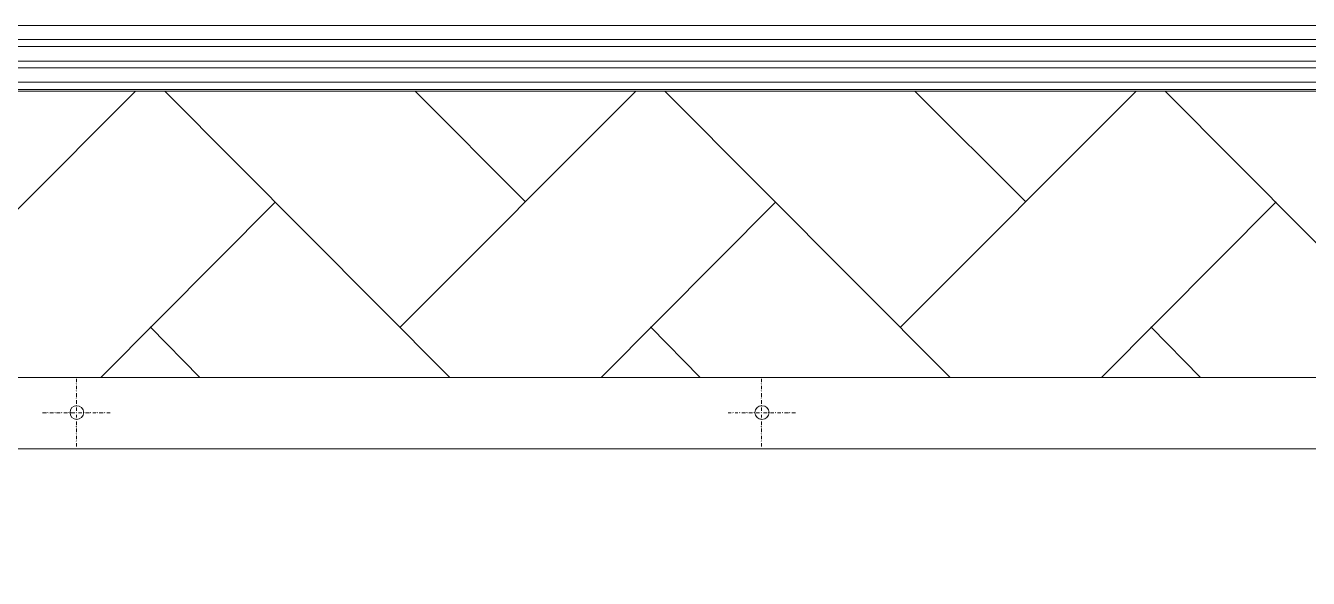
# Model space of a CAD drawing. Header units: millimetres. Extents: x 2928 to 3112, y 1220 to 1280.
# Drawn here: x 2942.613 to 2947.142, y 1262.581 to 1264.532 of the extents above; entities that cross this region are included whole.
import ezdxf

# ---------------------------------------------------------------- set-up
doc = ezdxf.new("R2010")
doc.units = ezdxf.units.MM

msp = doc.modelspace()

# ---------------------------------------------------------------- linework, layer by layer
at = {"color": 9, "linetype": 'Continuous', "lineweight": 13, "true_color": 0xbababa}
for points in [[(2939.49296, 1264.53229), (2954.77318, 1264.53229), (2954.77318, 1264.53229)], [(2939.49296, 1264.48395), (2954.77318, 1264.48395), (2954.77318, 1264.48395)], [(2939.49296, 1264.45895), (2954.77318, 1264.45895), (2954.77318, 1264.45895)], [(2939.49296, 1264.40729), (2954.77318, 1264.40729), (2954.77318, 1264.40729)], [(2939.49296, 1264.38395), (2954.77318, 1264.38395), (2954.77318, 1264.38395)], [(2939.49296, 1264.33228), (2954.77318, 1264.33228), (2954.77318, 1264.33228)], [(2939.49296, 1264.30728), (2954.77318, 1264.30728), (2954.77318, 1264.30728)], [(2942.16966, 1263.46894), (2943.00134, 1264.30062), (2943.00134, 1264.30062)], [(2944.11136, 1263.2906), (2943.10468, 1264.30062), (2943.10468, 1264.30062)], [(2943.93635, 1263.46894), (2944.76803, 1264.30062), (2944.76803, 1264.30062)], [(2944.37803, 1263.91061), (2943.98802, 1264.30062), (2943.98802, 1264.30062)], [(2945.87805, 1263.2906), (2944.8697, 1264.30062), (2944.8697, 1264.30062)], [(2945.70305, 1263.46894), (2946.53473, 1264.30062), (2946.53473, 1264.30062)], [(2946.14472, 1263.91061), (2945.75305, 1264.30062), (2945.75305, 1264.30062)], [(2947.64307, 1263.2906), (2946.63639, 1264.30062), (2946.63639, 1264.30062)], [(2942.87801, 1263.2906), (2943.49468, 1263.91061), (2943.49468, 1263.91061)], [(2944.6447, 1263.2906), (2945.26137, 1263.91061), (2945.26137, 1263.91061)], [(2946.41139, 1263.2906), (2947.02807, 1263.91061), (2947.02807, 1263.91061)], [(2943.22801, 1263.2906), (2943.05301, 1263.46894), (2943.05301, 1263.46894)], [(2944.9947, 1263.2906), (2944.8197, 1263.46894), (2944.8197, 1263.46894)], [(2946.7614, 1263.2906), (2946.58639, 1263.46894), (2946.58639, 1263.46894)]]:
    msp.add_lwpolyline(points, dxfattribs=at)
at = {"color": 7, "linetype": 'Continuous', "lineweight": 5, "true_color": 0x000007}
msp.add_lwpolyline([(2954.77318, 1264.30062), (2939.49296, 1264.30062), (2939.49296, 1264.30062)], dxfattribs=at)
at = {"color": 252, "linetype": 'Continuous', "lineweight": 13, "true_color": 0x989898}
msp.add_lwpolyline([(2982.2769, 1240.06027), (2940.24797, 1240.06027), (2940.24797, 1263.2906), (2982.2769, 1263.2906)], close=True, dxfattribs=at)
at = {"color": 7, "linetype": 'Continuous', "lineweight": 20, "true_color": 0x000007}
msp.add_lwpolyline([(2954.85818, 1263.03893), (2954.85818, 1263.2906), (2940.24797, 1263.2906), (2940.24797, 1240.06027), (2954.82318, 1240.06027), (2954.82318, 1240.31361), (2940.49964, 1240.31361), (2940.49964, 1263.03893)], close=True, dxfattribs=at)
at = {"color": 252, "linetype": 'Continuous', "lineweight": 13, "true_color": 0x989898}
for points in [[(2942.793, 1263.26727), (2942.79134, 1263.26894), (2942.79134, 1263.26894)], [(2942.793, 1263.2856), (2942.793, 1263.27394), (2942.793, 1263.27394)], [(2942.793, 1263.2606), (2942.793, 1263.24894), (2942.793, 1263.24894)], [(2945.21137, 1263.26727), (2945.20971, 1263.26894), (2945.20971, 1263.26894)], [(2945.21137, 1263.2856), (2945.21137, 1263.27394), (2945.21137, 1263.27394)], [(2945.21137, 1263.2606), (2945.21137, 1263.24894), (2945.21137, 1263.24894)], [(2942.793, 1263.24227), (2942.79134, 1263.24394), (2942.79134, 1263.24394)], [(2942.793, 1263.21727), (2942.79134, 1263.21893), (2942.79134, 1263.21893)], [(2942.793, 1263.2356), (2942.793, 1263.22227), (2942.793, 1263.22227)], [(2942.793, 1263.2106), (2942.793, 1263.19727), (2942.793, 1263.19727)], [(2945.21137, 1263.24227), (2945.20971, 1263.24394), (2945.20971, 1263.24394)], [(2945.21137, 1263.21727), (2945.20971, 1263.21893), (2945.20971, 1263.21893)], [(2945.21137, 1263.2356), (2945.21137, 1263.22227), (2945.21137, 1263.22227)], [(2945.21137, 1263.2106), (2945.21137, 1263.19727), (2945.21137, 1263.19727)], [(2942.68634, 1263.1656), (2942.673, 1263.1656), (2942.673, 1263.1656)], [(2942.693, 1263.1656), (2942.68967, 1263.16727), (2942.68967, 1263.16727)], [(2942.71134, 1263.1656), (2942.698, 1263.1656), (2942.698, 1263.1656)], [(2942.718, 1263.1656), (2942.71634, 1263.16727), (2942.71634, 1263.16727)], [(2942.73467, 1263.1656), (2942.72134, 1263.1656), (2942.72134, 1263.1656)], [(2942.74134, 1263.1656), (2942.73967, 1263.16727), (2942.73967, 1263.16727)], [(2942.76134, 1263.1656), (2942.748, 1263.1656), (2942.748, 1263.1656)], [(2942.76634, 1263.1656), (2942.76467, 1263.16727), (2942.76467, 1263.16727)], [(2942.78634, 1263.1656), (2942.773, 1263.1656), (2942.773, 1263.1656)], [(2942.793, 1263.1906), (2942.79134, 1263.19227), (2942.79134, 1263.19227)], [(2942.793, 1263.1656), (2942.79134, 1263.16727), (2942.79134, 1263.16727)], [(2942.793, 1263.1656), (2942.79134, 1263.16727), (2942.79134, 1263.16727)], [(2942.793, 1263.18393), (2942.793, 1263.17227), (2942.793, 1263.17227)], [(2942.793, 1263.15893), (2942.793, 1263.14893), (2942.793, 1263.14893)], [(2942.81134, 1263.1656), (2942.79967, 1263.1656), (2942.79967, 1263.1656)], [(2942.81801, 1263.1656), (2942.81634, 1263.16727), (2942.81634, 1263.16727)], [(2942.83801, 1263.1656), (2942.82467, 1263.1656), (2942.82467, 1263.1656)], [(2942.84301, 1263.1656), (2942.84134, 1263.16727), (2942.84134, 1263.16727)], [(2942.86134, 1263.1656), (2942.84967, 1263.1656), (2942.84967, 1263.1656)], [(2942.86801, 1263.1656), (2942.86467, 1263.16727), (2942.86467, 1263.16727)], [(2942.88634, 1263.1656), (2942.87301, 1263.1656), (2942.87301, 1263.1656)], [(2942.89301, 1263.1656), (2942.89134, 1263.16727), (2942.89134, 1263.16727)], [(2942.91134, 1263.1656), (2942.89967, 1263.1656), (2942.89967, 1263.1656)], [(2945.1047, 1263.1656), (2945.09304, 1263.1656), (2945.09304, 1263.1656)], [(2945.11137, 1263.1656), (2945.1097, 1263.16727), (2945.1097, 1263.16727)], [(2945.12804, 1263.1656), (2945.11804, 1263.1656), (2945.11804, 1263.1656)], [(2945.13471, 1263.1656), (2945.13304, 1263.16727), (2945.13304, 1263.16727)], [(2945.15471, 1263.1656), (2945.14137, 1263.1656), (2945.14137, 1263.1656)], [(2945.16137, 1263.1656), (2945.15804, 1263.16727), (2945.15804, 1263.16727)], [(2945.17971, 1263.1656), (2945.16637, 1263.1656), (2945.16637, 1263.1656)], [(2945.18637, 1263.1656), (2945.18471, 1263.16727), (2945.18471, 1263.16727)], [(2945.20471, 1263.1656), (2945.19304, 1263.1656), (2945.19304, 1263.1656)], [(2945.21137, 1263.1906), (2945.20971, 1263.19227), (2945.20971, 1263.19227)], [(2945.21137, 1263.1656), (2945.20971, 1263.16727), (2945.20971, 1263.16727)], [(2945.21137, 1263.1656), (2945.20971, 1263.16727), (2945.20971, 1263.16727)], [(2945.21137, 1263.18393), (2945.21137, 1263.17227), (2945.21137, 1263.17227)], [(2945.21137, 1263.15893), (2945.21137, 1263.14893), (2945.21137, 1263.14893)], [(2945.23137, 1263.1656), (2945.21804, 1263.1656), (2945.21804, 1263.1656)], [(2945.23804, 1263.1656), (2945.23471, 1263.16727), (2945.23471, 1263.16727)], [(2945.25471, 1263.1656), (2945.24304, 1263.1656), (2945.24304, 1263.1656)], [(2945.26137, 1263.1656), (2945.25971, 1263.16727), (2945.25971, 1263.16727)], [(2945.27971, 1263.1656), (2945.26804, 1263.1656), (2945.26804, 1263.1656)], [(2945.28637, 1263.1656), (2945.28471, 1263.16727), (2945.28471, 1263.16727)], [(2945.30637, 1263.1656), (2945.29304, 1263.1656), (2945.29304, 1263.1656)], [(2945.31137, 1263.1656), (2945.30971, 1263.16727), (2945.30971, 1263.16727)], [(2945.33137, 1263.1656), (2945.31804, 1263.1656), (2945.31804, 1263.1656)], [(2942.793, 1263.14227), (2942.79134, 1263.14393), (2942.79134, 1263.14393)], [(2942.793, 1263.1156), (2942.79134, 1263.11893), (2942.79134, 1263.11893)], [(2942.793, 1263.1356), (2942.793, 1263.12227), (2942.793, 1263.12227)], [(2945.21137, 1263.14227), (2945.20971, 1263.14393), (2945.20971, 1263.14393)], [(2945.21137, 1263.1156), (2945.20971, 1263.11893), (2945.20971, 1263.11893)], [(2945.21137, 1263.1356), (2945.21137, 1263.12227), (2945.21137, 1263.12227)], [(2942.793, 1263.0906), (2942.79134, 1263.09227), (2942.79134, 1263.09227)], [(2942.793, 1263.0656), (2942.79134, 1263.06727), (2942.79134, 1263.06727)], [(2942.793, 1263.1106), (2942.793, 1263.09727), (2942.793, 1263.09727)], [(2942.793, 1263.08393), (2942.793, 1263.07227), (2942.793, 1263.07227)], [(2945.21137, 1263.0906), (2945.20971, 1263.09227), (2945.20971, 1263.09227)], [(2945.21137, 1263.0656), (2945.20971, 1263.06727), (2945.20971, 1263.06727)], [(2945.21137, 1263.1106), (2945.21137, 1263.09727), (2945.21137, 1263.09727)], [(2945.21137, 1263.08393), (2945.21137, 1263.07227), (2945.21137, 1263.07227)], [(2942.793, 1263.05893), (2942.793, 1263.04727), (2942.793, 1263.04727)], [(2945.21137, 1263.05893), (2945.21137, 1263.04727), (2945.21137, 1263.04727)]]:
    msp.add_lwpolyline(points, dxfattribs=at)
at = {"color": 7, "linetype": 'Continuous', "lineweight": 5, "true_color": 0x000007}
msp.add_open_spline([(2942.81801, 1263.16727), (2942.81801, 1263.1806), (2942.80634, 1263.1906), (2942.793, 1263.1906), (2942.793, 1263.1906), (2942.77967, 1263.1906), (2942.76967, 1263.1806), (2942.76967, 1263.16727), (2942.76967, 1263.16727), (2942.76967, 1263.15227), (2942.77967, 1263.14227), (2942.793, 1263.14227), (2942.793, 1263.14227), (2942.80634, 1263.14227), (2942.81801, 1263.15227), (2942.81801, 1263.16727)], degree=3, knots=[0, 0, 0, 0, 0.0625, 0.0625, 0.0625, 0.0625, 0.125, 0.125, 0.125, 0.125, 0.1875, 0.1875, 0.1875, 0.1875, 1, 1, 1, 1], dxfattribs=at)
at = {"color": 7, "linetype": 'Continuous', "lineweight": 20, "true_color": 0x000007}
msp.add_open_spline([(2945.23804, 1263.16727), (2945.23804, 1263.1806), (2945.22637, 1263.1906), (2945.21304, 1263.1906), (2945.21304, 1263.1906), (2945.19971, 1263.1906), (2945.18804, 1263.1806), (2945.18804, 1263.16727), (2945.18804, 1263.16727), (2945.18804, 1263.15227), (2945.19971, 1263.14227), (2945.21304, 1263.14227), (2945.21304, 1263.14227), (2945.22637, 1263.14227), (2945.23804, 1263.15227), (2945.23804, 1263.16727)], degree=3, knots=[0, 0, 0, 0, 0.0625, 0.0625, 0.0625, 0.0625, 0.125, 0.125, 0.125, 0.125, 0.1875, 0.1875, 0.1875, 0.1875, 1, 1, 1, 1], dxfattribs=at)

doc.saveas('drawing.dxf')
